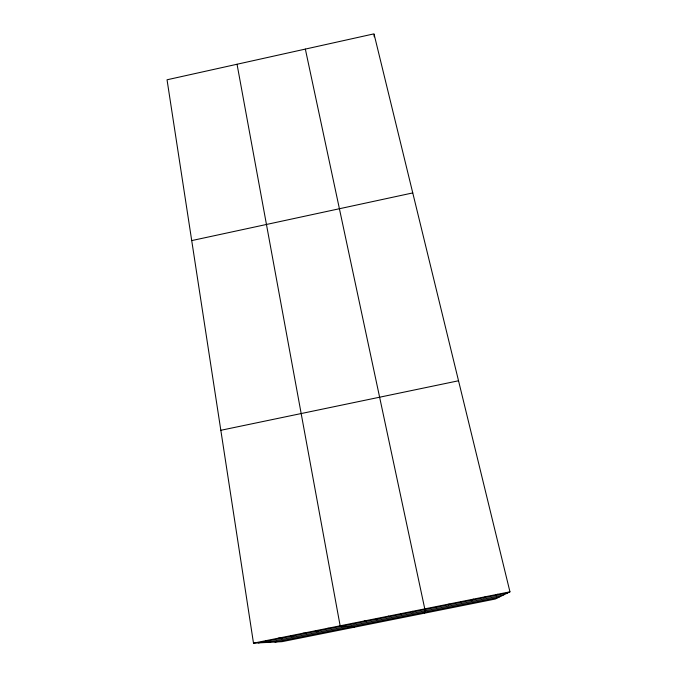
<?xml version="1.0" encoding="UTF-8"?>
<svg xmlns="http://www.w3.org/2000/svg" width="677" height="677" viewBox="0 0 677 677"><rect width="100%" height="100%" fill="white"/><g stroke="black" fill="none" stroke-linecap="round" stroke-linejoin="round"><path stroke-width="1.02" d="M424.547 613.176L424.784 608.877L305.344 49.082M436.538 607.235L436.919 606.448M448.335 604.874L449.063 604.011M460.148 602.513L461.223 601.582M471.971 600.144L473.392 599.145M483.801 597.783L485.57 596.708M495.649 595.413L497.764 594.271M509.959 591.825L495.302 599.027L282.03 641.669L253.494 643.15L167.041 79.784L374 33.85L509.959 591.825L253.494 643.15M191.718 240.589L412.758 192.92M220.829 430.293L458.532 380.77M258.284 642.905L507.496 593.035M266.958 642.456L503.036 595.227M274.98 642.041L498.915 597.249M265.841 640.679L270.284 640.501M278.196 638.208L282.292 638.098M290.56 635.728L294.309 635.695M302.941 633.257L306.342 633.283M315.33 630.778L318.385 630.879M327.736 628.298L330.435 628.468M354.164 627.249L340.142 625.81L237.043 64.247M352.201 623.399L354.215 623.703M364.277 620.978L365.944 621.359M376.353 618.566L377.681 619.015M388.446 616.146L389.436 616.662M400.547 613.726L401.199 614.31M412.665 611.297L412.962 611.949M374.076 34.84L374.237 36.829"/></g></svg>
